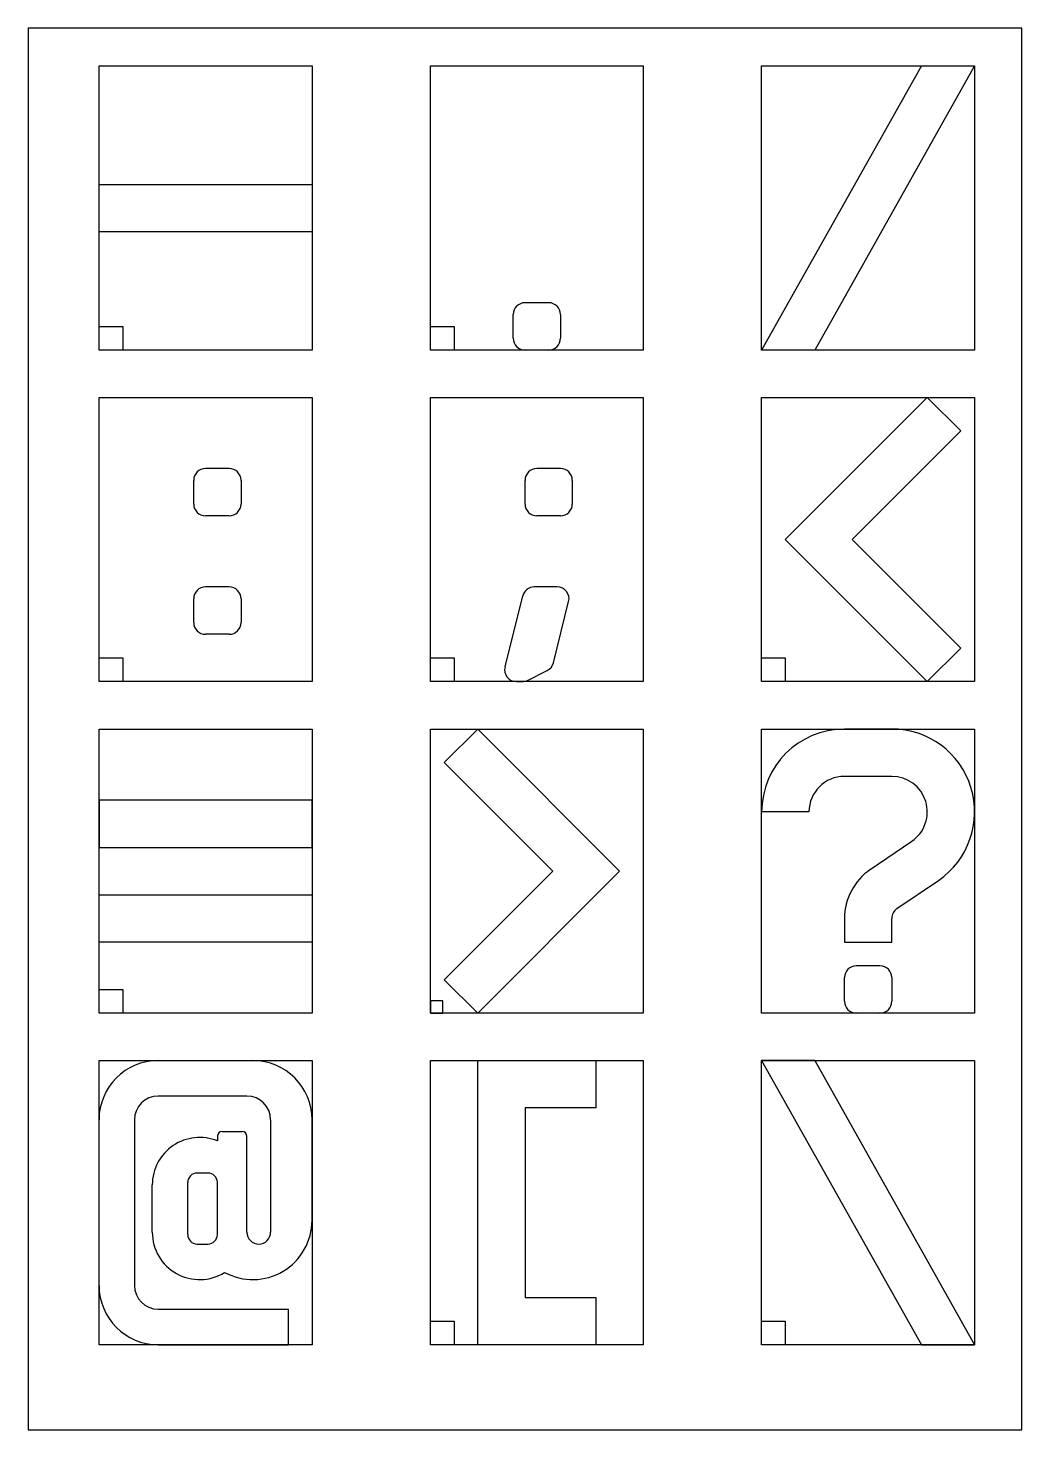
# Model space of a CAD drawing. Units: millimetres on the paper. Extents: x -105 to 105, y -148 to 148.
import ezdxf

# ---------------------------------------------------------------- set-up
doc = ezdxf.new("R2010")
doc.units = ezdxf.units.MM
for name, color, linetype in [('0-0', 7, 'Continuous'), ('0-1', 7, 'Continuous'), ('0-3', 7, 'Continuous')]:
    doc.layers.add(name, color=color, linetype=linetype)

msp = doc.modelspace()

# ---------------------------------------------------------------- linework, layer by layer
at = {"layer": '0-0'}
msp.add_lwpolyline([(-105, -148), (105, -148), (105, 148), (-105, 148)], close=True, dxfattribs=at)
at = {"layer": '0-1'}
for p, q in [((-90, 80), (-90, 140)), ((-20, 80), (-20, 140)), ((50, 80), (50, 140)), ((-90, 10), (-90, 70)), ((-20, 10), (-20, 70)), ((50, 10), (50, 70)), ((-90, -60), (-90, 0)), ((-20, -60), (-20, 0)), ((50, -60), (50, 0)), ((-90, -130), (-90, -70)), ((-20, -130), (-20, -70)), ((50, -130), (50, -70))]:
    msp.add_line(p, q, dxfattribs=at)
for points in [[(-90, 140), (-45, 140), (-45, 80), (-90, 80)], [(-20, 140), (25, 140), (25, 80), (-20, 80)], [(50, 140), (95, 140), (95, 80), (50, 80)], [(-90, 70), (-45, 70), (-45, 10), (-90, 10)], [(-20, 70), (25, 70), (25, 10), (-20, 10)], [(50, 70), (95, 70), (95, 10), (50, 10)], [(-90, 0), (-45, 0), (-45, -60), (-90, -60)], [(-20, 0), (25, 0), (25, -60), (-20, -60)], [(50, 0), (95, 0), (95, -60), (50, -60)], [(-90, -70), (-45, -70), (-45, -130), (-90, -130)], [(-20, -70), (25, -70), (25, -130), (-20, -130)], [(50, -70), (95, -70), (95, -130), (50, -130)]]:
    msp.add_lwpolyline(points, dxfattribs=at)
at = {"layer": '0-3'}
for p, q in [((83.75, 140), (50, 80)), ((83.75, 140), (95, 140)), ((5, 90), (0, 90)), ((-2.5, 82.5), (-2.5, 87.5)), ((7.5, 87.5), (7.5, 82.5)), ((5, 80), (0, 80)), ((55, 40), (85, 70)), ((92.071, 62.929), (85, 70)), ((69.142, 40), (92.071, 62.929)), ((-62.5, 55), (-67.5, 55)), ((7.5, 55), (2.5, 55)), ((-70, 47.5), (-70, 52.5)), ((-60, 52.5), (-60, 47.5)), ((0, 47.5), (0, 52.5)), ((10, 52.5), (10, 47.5)), ((-62.5, 45), (-67.5, 45)), ((7.5, 45), (2.5, 45)), ((69.142, 40), (92.071, 17.071)), ((-62.5, 30), (-67.5, 30)), ((6.798, 30), (1.952, 30)), ((-70, 22.5), (-70, 27.5)), ((-60, 27.5), (-60, 22.5)), ((-4.223, 13.106), (-0.473, 28.106)), ((5.993, 13.973), (9.223, 26.894)), ((-62.5, 20), (-67.5, 20)), ((0.528, 10.264), (4.686, 12.343)), ((-1.798, 10), (-0.59, 10)), ((-17.071, -7.071), (-10, 0)), ((20, -30), (-10, 0)), ((77.5, 0), (67.5, 0)), ((5.858, -30), (-17.071, -7.071)), ((77.5, -10), (67.5, -10)), ((60, -17.5), (50, -17.5)), ((72.96, -29.671), (81.724, -23.697)), ((5.858, -30), (-17.071, -52.929)), ((78.592, -37.934), (87.356, -31.96)), ((67.5, -40), (67.5, -45)), ((77.5, -45), (77.5, -40)), ((67.5, -45), (77.5, -45)), ((75, -50), (70, -50)), ((67.5, -57.5), (67.5, -52.5)), ((77.5, -52.5), (77.5, -57.5)), ((75, -60), (70, -60)), ((-77.5, -70), (-57.5, -70)), ((61.25, -70), (50, -70)), ((61.25, -70), (95, -130)), ((-58.75, -77.5), (-77.5, -77.5)), ((-90, -117.5), (-90, -82.5)), ((-82.5, -82.5), (-82.5, -117.5)), ((-53.75, -82.5), (-53.75, -106.25)), ((-45, -103.75), (-45, -82.5)), ((-64, -85), (-59.75, -85)), ((-65, -86), (-65, -86.98)), ((-58.75, -106.25), (-58.75, -86)), ((-67, -93.75), (-69.25, -93.75)), ((-78.75, -106.25), (-78.75, -96.25)), ((-71.25, -106.75), (-71.25, -95.75)), ((-65, -106.75), (-65, -95.75)), ((-69.25, -108.75), (-67, -108.75)), ((-77.5, -122.5), (-50, -122.5)), ((-50, -130), (-50, -122.5)), ((-77.5, -130), (-50, -130))]:
    msp.add_line(p, q, dxfattribs=at)
for points in [[(95, 140), (61.25, 80), (50, 80)], [(55, 40), (85, 10), (92.071, 17.071)], [(20, -30), (-10, -60), (-17.071, -52.929)], [(50, -70), (83.75, -130), (95, -130)]]:
    msp.add_lwpolyline(points, dxfattribs=at)
for points in [[(-90, 115), (-45, 115), (-45, 105), (-90, 105)], [(-90, 85), (-85, 85), (-85, 80), (-90, 80)], [(-20, 85), (-15, 85), (-15, 80), (-20, 80)], [(-90, 15), (-85, 15), (-85, 10), (-90, 10)], [(-20, 15), (-15, 15), (-15, 10), (-20, 10)], [(50, 15), (55, 15), (55, 10), (50, 10)], [(-90, -25), (-45, -25), (-45, -15), (-90, -15)], [(-90, -35), (-45, -35), (-45, -45), (-90, -45)], [(-90, -55), (-85, -55), (-85, -60), (-90, -60)], [(-20, -60), (-17.359, -60), (-17.359, -57.42), (-20, -57.42)], [(-10, -70), (15, -70), (15, -80), (0, -80), (0, -120), (15, -120), (15, -130), (-10, -130)], [(-20, -125), (-15, -125), (-15, -130), (-20, -130)], [(50, -125), (55, -125), (55, -130), (50, -130)]]:
    msp.add_lwpolyline(points, close=True, dxfattribs=at)
for centre, radius, start, end in [((0, 87.5), 2.5, 90, 180), ((5, 87.5), 2.5, 0, 90), ((0, 82.5), 2.5, 180, 270), ((5, 82.5), 2.5, 270, 0), ((-67.5, 52.5), 2.5, 90, 180), ((-62.5, 52.5), 2.5, 0, 90), ((2.5, 52.5), 2.5, 90, 180), ((7.5, 52.5), 2.5, 0, 90), ((-67.5, 47.5), 2.5, 180, 270), ((-62.5, 47.5), 2.5, 270, 0), ((2.5, 47.5), 2.5, 180, 270), ((7.5, 47.5), 2.5, 270, 0), ((-67.5, 27.5), 2.5, 90, 180), ((-62.5, 27.5), 2.5, 0, 90), ((1.952, 27.5), 2.5, 90, 165.96376), ((6.798, 27.5), 2.5, 345.96376, 90), ((-67.5, 22.5), 2.5, 180, 270), ((-62.5, 22.5), 2.5, 270, 0), ((-1.798, 12.5), 2.5, 165.96376, 270), ((3.568, 14.579), 2.5, 296.56505, 345.96376), ((-0.59, 12.5), 2.5, 270, 296.56505), ((67.5, -17.5), 17.5, 90, 180), ((77.5, -17.5), 17.5, 304.27854, 90), ((67.5, -17.5), 7.5, 90, 180), ((77.5, -17.5), 7.5, 304.27854, 90), ((80, -40), 12.5, 124.27854, 180), ((80, -40), 2.5, 124.27854, 180), ((70, -52.5), 2.5, 90, 180), ((75, -52.5), 2.5, 0, 90), ((70, -57.5), 2.5, 180, 270), ((75, -57.5), 2.5, 270, 0), ((-77.5, -82.5), 12.5, 90, 180), ((-57.5, -82.5), 12.5, 0, 90), ((-77.5, -82.5), 5, 90, 180), ((-58.75, -82.5), 5, 0, 90), ((-64, -86), 1, 90, 180), ((-59.75, -86), 1, 0, 90), ((-68.75, -96.25), 10, 67.97569, 180), ((-69.25, -95.75), 2, 90, 180), ((-67, -95.75), 2, 0, 90), ((-68.75, -106.25), 10, 180, 301.92964), ((-57.5, -103.75), 12.5, 241.51699, 0), ((-56.25, -106.25), 2.5, 180, 0), ((-69.25, -106.75), 2, 180, 270), ((-67, -106.75), 2, 270, 0), ((-77.5, -117.5), 12.5, 180, 270), ((-77.5, -117.5), 5, 180, 270)]:
    msp.add_arc(centre, radius, start, end, dxfattribs=at)

doc.saveas('drawing.dxf')
